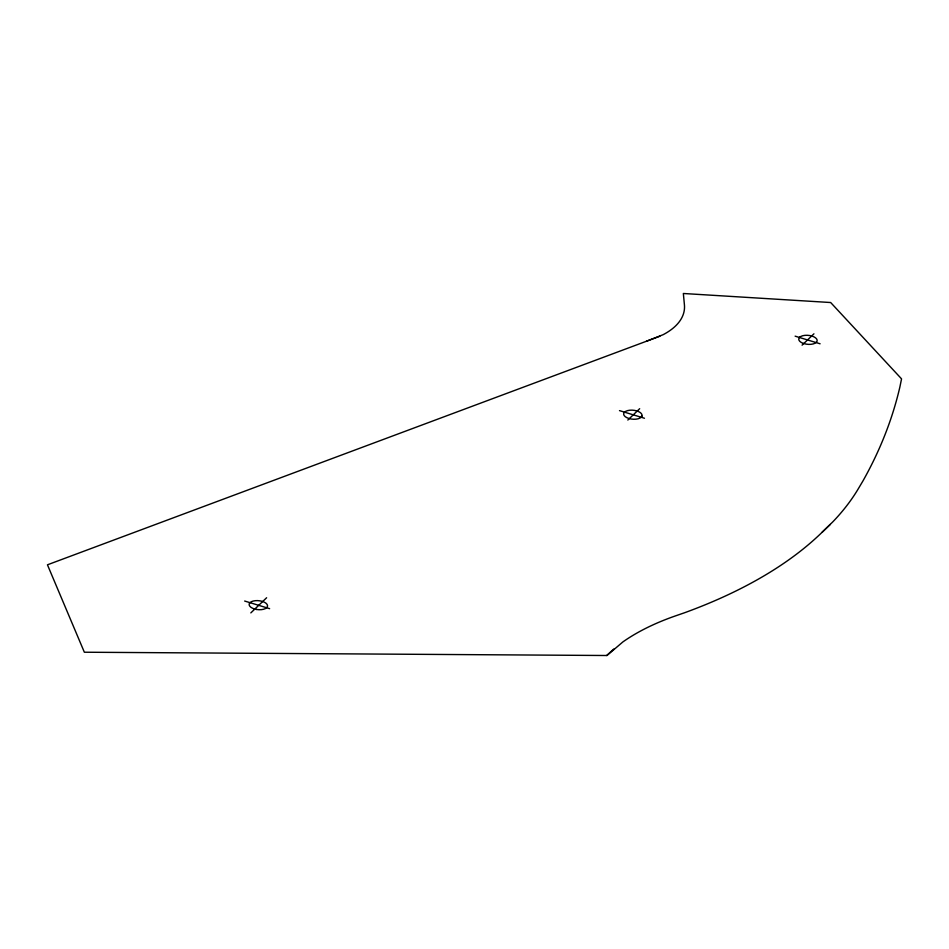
<?xml version="1.0" encoding="UTF-8"?>
<svg xmlns="http://www.w3.org/2000/svg" width="949" height="949" viewBox="0 0 949 949"><rect width="100%" height="100%" fill="white"/><g stroke="black" fill="none" stroke-linecap="round" stroke-linejoin="round"><path stroke-width="1.42" d="M250.833 612.888L266.622 597.751M627.835 420.051L639.673 408.687M802.083 345.175L813.934 333.811M646.435 341.249L663.102 334.7A94.603 46.003 5.5 0 0 684.419 304.819L683.351 293.49L830.672 302.529L901.55 378.876L899.901 386.919A1366.157 664.407 5.5 0 1 862.949 480.941L858.454 488.51A536.41 260.868 5.5 0 1 832.854 521.808L822.083 532.294A575.379 279.825 5.5 0 1 684.514 612.769L675.7 615.818A271.177 131.887 5.5 0 0 622.876 641.927L607.004 655.51L84.354 652.224L47.45 564.809L659.899 336.219M822.083 532.294L830.233 524.477M606.636 655.498L613.778 649.021M244.652 601.037L269.623 608.665M795.132 336.16L820.102 343.787M619.495 410.62L644.466 418.248M641.915 416.172L641.18 417.24A9.241 4.496 5.5 0 1 631.192 419.019L628.902 418.485A9.241 4.496 5.5 0 1 624.537 412.151L625.842 411.261A9.241 4.496 5.5 0 1 636.803 410.917L638.819 411.7A9.241 4.496 5.5 0 1 641.915 416.172M799.639 337.286L798.904 338.354A9.241 4.496 5.5 0 0 802 342.838L804.017 343.621A9.241 4.496 5.5 0 0 814.977 343.277L816.282 342.375A9.241 4.496 5.5 0 0 811.917 336.053L809.627 335.519A9.241 4.496 5.5 0 0 799.639 337.286M256.669 609.483L254.379 608.95A9.241 4.496 5.5 0 1 250.014 602.627A9.241 4.496 5.5 0 1 262.28 601.381L264.297 602.164A9.241 4.496 5.5 0 1 266.657 607.716A9.241 4.496 5.5 0 1 256.669 609.483"/></g></svg>
